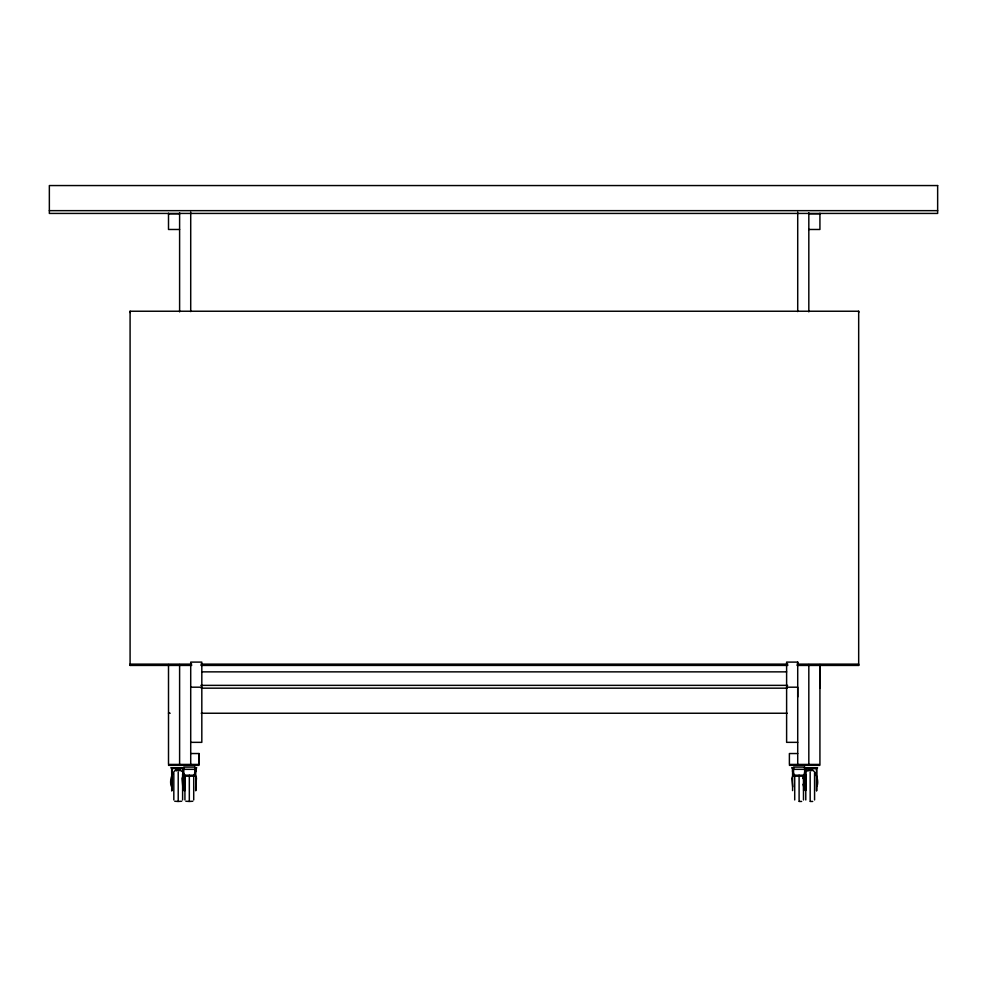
<?xml version="1.0" encoding="UTF-8"?>
<svg xmlns="http://www.w3.org/2000/svg" width="987" height="987" viewBox="0 0 987 987"><rect width="100%" height="100%" fill="white"/><g stroke="black" fill="none" stroke-linecap="round" stroke-linejoin="round"><path stroke-width="1.48" d="M191.7 665.423L130.087 665.423L130.087 311.238L858.678 311.238L858.678 312.546M171.701 790.747L171.701 767.812L171.849 790.747M171.849 768.626L171.849 767.849L171.701 786.972M182.805 790.599L182.805 767.812L182.953 790.599M182.805 771.735L182.805 769.342L195.833 769.342L195.833 771.624M182.953 769.453L182.805 771.624M184.581 790.747L184.581 786.602M184.729 790.747L184.581 775.301M195.685 790.599L195.685 786.479M195.685 771.735L195.685 768.626M195.833 790.599L195.685 767.812M792.586 790.599L792.586 767.812M792.586 771.735L792.586 769.342L805.614 769.342L805.614 771.624M797.718 696.958L797.718 691.356M797.718 690.518L797.718 687.199L786.614 687.199M797.718 742.347L786.614 742.347L786.614 662.104L797.718 662.104L797.718 665.423L797.04 665.435L858.678 665.423L858.678 311.238M797.718 311.596L797.718 212.045M803.665 790.747L803.813 775.19M805.466 790.599L805.466 767.812M805.466 769.453L805.614 771.735M805.614 790.599L805.614 767.812M816.533 790.747L816.681 767.812M816.681 790.747L816.533 767.812M819.926 688.173L819.926 665.102M182.805 768.491L182.953 767.849L182.805 768.626M792.586 768.491L792.734 767.849L792.586 768.626M802.937 778.496L803.652 775.794M816.681 786.602C820.394 780.779 813.202 762.643 806.317 771.624M195.833 786.479L196.475 778.052L194.488 773.142M805.614 786.479L806.256 778.052L804.269 773.142M183.952 773.413L182.089 778.435L182.805 786.849M793.733 773.413L791.87 778.435L792.709 786.812M181.682 801.247L178.45 801.444M192.786 801.247L189.553 801.444M171.849 768.491L181.756 768.626M49.35 210.65L937.65 210.65M168.506 213.858L179.609 213.858M808.822 213.858L819.926 213.858M179.609 229.477L168.506 229.477L168.506 213.241M808.822 229.477L819.926 229.477L819.926 213.241M191.7 664.128L130.087 664.128L130.087 665.423M200.941 664.128L787.823 664.128M797.064 664.128L858.678 664.128L858.678 665.423M200.941 665.423L787.823 665.423M201.817 671.863L786.614 671.863M200.842 685.36L787.577 685.36M190.713 687.199L201.817 687.199M201.2 688.173L787.231 688.173M201.2 713.243L787.231 713.243M190.713 742.347L201.817 742.347L201.817 662.104L190.713 662.104L190.713 764.431M190.713 753.537L199.029 753.537L199.041 764.431L168.506 764.431L168.506 664.51M797.718 753.537L789.39 753.537L789.39 764.431L819.926 764.431L819.926 664.51M168.53 765.357L199.004 765.357M789.415 765.357L819.852 765.357M170.763 767.812L184.137 767.812M194.661 767.812L196.758 767.812M791.648 767.812L793.918 767.812M804.442 767.812L817.606 767.812M805.219 768.626L816.533 768.626M183.767 775.202L194.871 775.202M793.548 775.202L804.652 775.202M803.813 786.972L803.665 774.955L803.776 786.935L802.999 784.27M177.981 801.444L174.748 801.247M189.085 801.444L185.852 801.247M799.334 801.444L801.641 801.444M810.401 801.444L812.72 801.444M181.83 771.439C174.847 762.951 167.716 781.136 171.824 786.935M182.805 767.812L182.928 786.812M814.571 773.179L814.571 799.951M810.167 771.686L810.167 801.444M808.822 212.711L808.822 311.88M808.822 664.51L808.822 764.431M805.774 773.993L805.774 799.951M803.492 775.103L803.492 799.951M799.1 775.227L799.1 801.444M797.718 662.104L797.718 764.431M794.708 775.103L794.708 799.951M199.029 753.537L199.029 764.431M193.711 775.103L193.711 799.951M190.713 212.045L190.713 311.596M189.319 775.227L189.319 801.444M184.927 775.103L184.927 799.951M182.607 773.993L182.607 799.951M179.609 212.711L179.609 311.88M179.609 664.51L179.609 764.431M178.215 771.686L178.215 801.444M173.823 773.179L173.823 799.951M130.087 311.238L130.087 312.546M177.956 768.552L176.155 770.822A3.615 3.59 7.6 0 1 180.016 770.711L177.956 768.552M809.908 768.552L808.106 770.822A3.615 3.59 7.6 0 1 811.968 770.711L810.031 768.515M169.826 713.194L168.506 713.243L169.826 713.243M937.65 185.556L49.35 185.556L49.35 213.426L937.65 213.426L937.65 185.556M194.871 767.096L183.767 767.096L183.767 776.189L194.871 776.189L194.871 767.096M804.652 767.096L793.548 767.096L793.548 776.189L804.652 776.189L804.652 767.096"/></g></svg>
